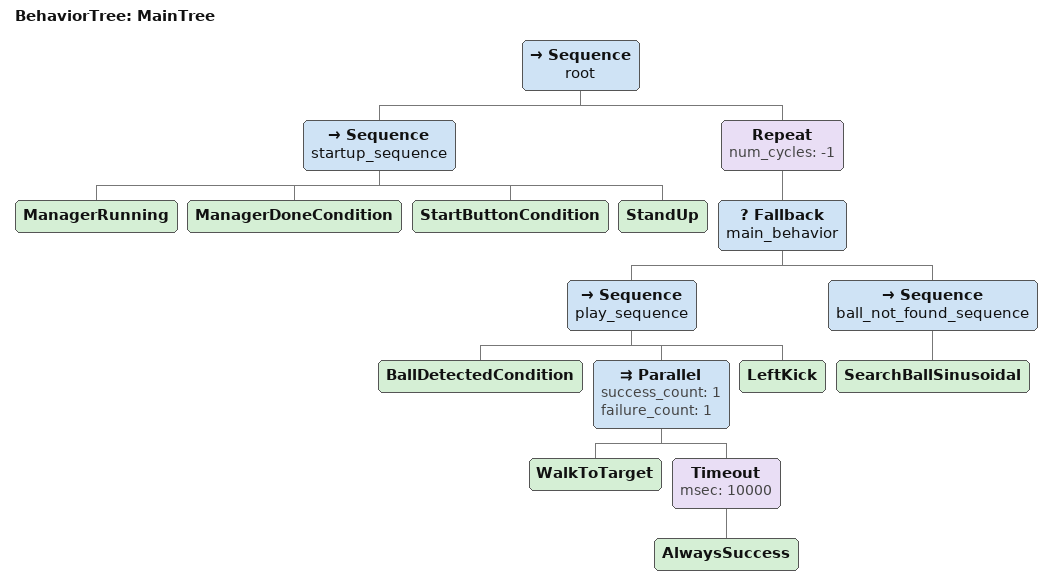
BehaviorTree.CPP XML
<?xml version="1.0" encoding="UTF-8"?>
<root BTCPP_format="4">
<BehaviorTree ID="MainTree">
    <Sequence name="root">

        <!-- Runs once — if it ever succeeds, the outer Sequence
             moves forward and never comes back here -->
        <Sequence name="startup_sequence">
            <ManagerRunning/>
            <ManagerDoneCondition/>
            <StartButtonCondition/>
            <StandUp/>
        </Sequence>

        <!-- Loops forever — Fallback ensures Repeat never exits on failure -->
        <Repeat num_cycles="-1">
            <Fallback name="main_behavior">

                <!-- Happy path -->
                <Sequence name="play_sequence">
                    <BallDetectedCondition/>
                    <Parallel success_count="1" failure_count="1">
                        <WalkToTarget/>
                        <Timeout msec="10000">
                            <AlwaysSuccess/>
                        </Timeout>
                    </Parallel>
                    <LeftKick/>
                </Sequence>

                <!-- Ball not detected — search for it.
                     You have SearchBallSinusoidal ready,
                     plug it in here when ready -->

                <Sequence name="ball_not_found_sequence">
                <SearchBallSinusoidal/>
                </Sequence>

            </Fallback>
        </Repeat>

    </Sequence>
</BehaviorTree>
</root>
